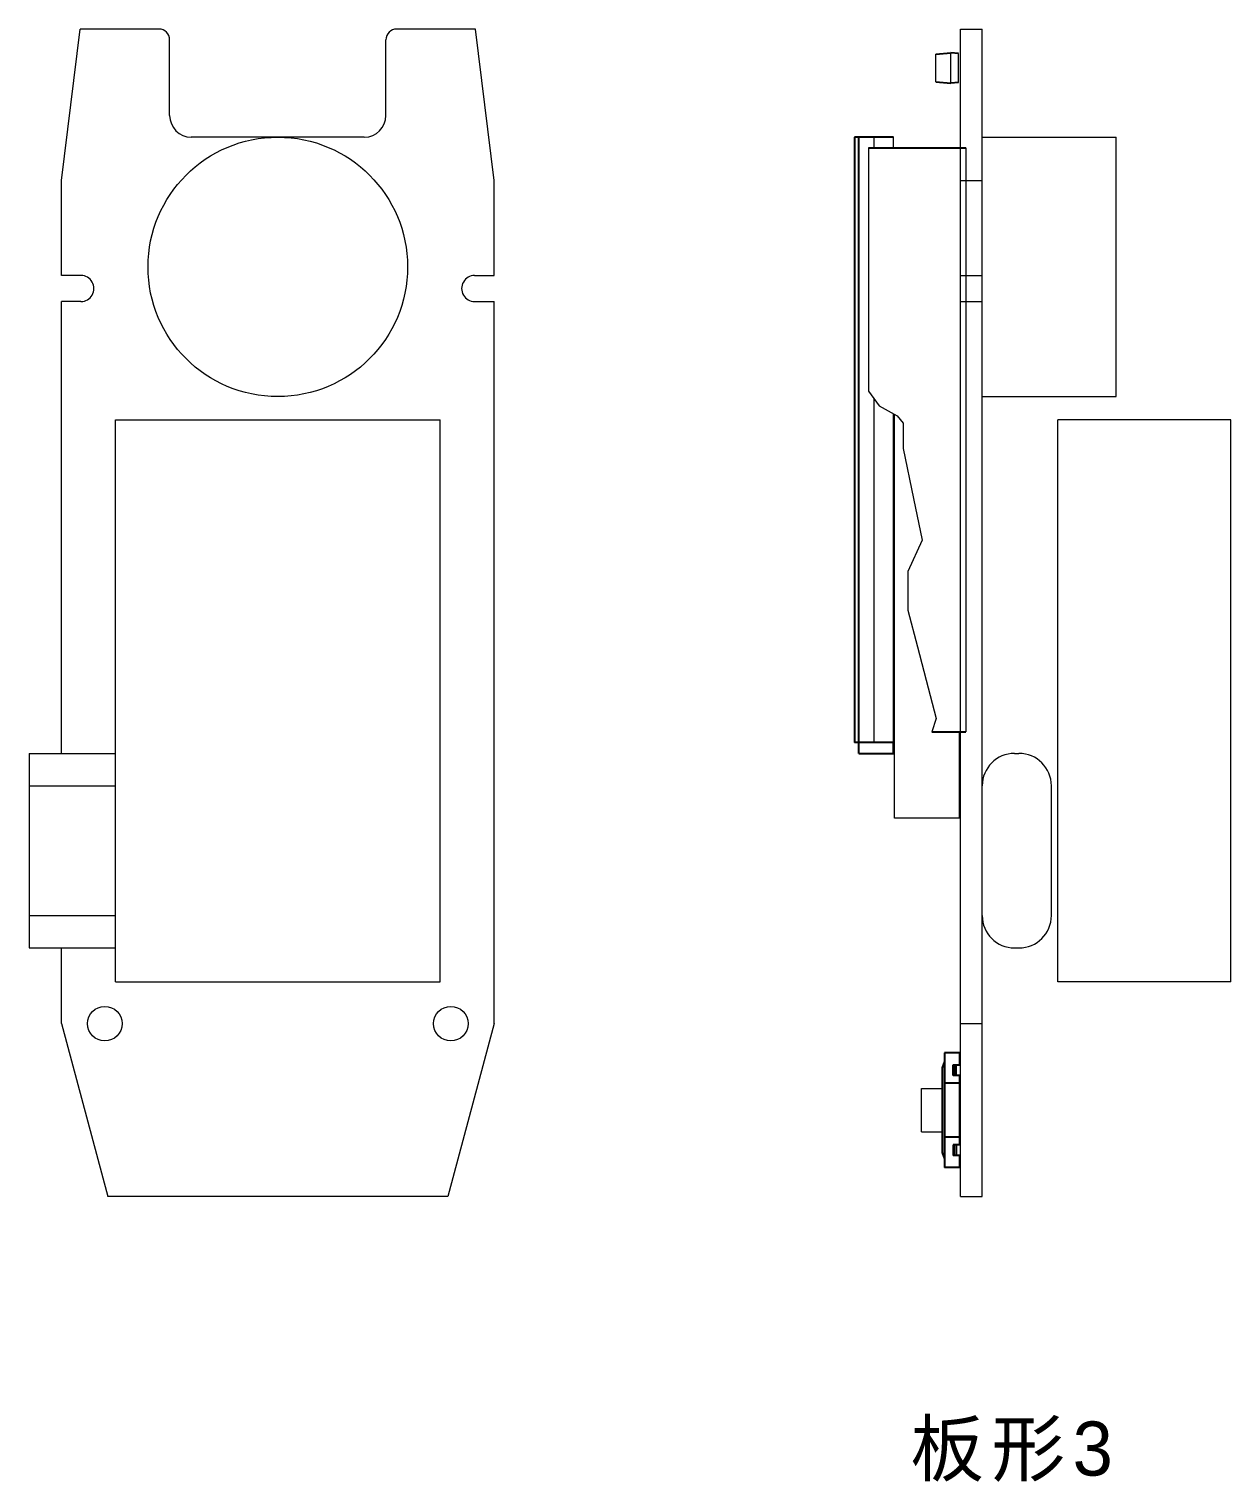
# Model space of a CAD drawing. Header units: millimetres. Extents: x -13 to 383, y -156 to 81.
# Drawn here: x 118.5 to 174.1, y -156.2 to -89 of the extents above; entities that cross this region are included whole.
import ezdxf

# ---------------------------------------------------------------- set-up
doc = ezdxf.new("R2010")
doc.units = ezdxf.units.MM
doc.header["$LTSCALE"] = 0.5
doc.linetypes.add('虚线', pattern=[2, 1, -1])
doc.layers.get('0').update_dxf_attribs({"lineweight": 18})
doc.layers.add('尺寸线层', color=3, linetype='Continuous', lineweight=18)
doc.styles.add('标准', font='', dxfattribs={"width": 0.667})
doc.styles.get('标准').set_extended_font_data('宋体')

# ---------------------------------------------------------------- blocks, each defined once
blk = doc.blocks.new('*X25')
at = {"color": 8, "linetype": 'Continuous', "ltscale": 0.5}
for p, q in [((-12.312, -29.333), (-12.312, -3.333)), ((-12.312, -3.333), (-4.312, -3.333)), ((-4.312, -29.333), (-4.312, -3.333)), ((-12.312, -29.333), (-4.312, -29.333))]:
    blk.add_line(p, q, dxfattribs=at)
blk = doc.blocks.new('*X30')
at = {"color": 8, "linetype": 'Continuous', "ltscale": 0.5}
for p, q in [((-8.361, -22.691), (-8.361, 3.309)), ((-8.361, 3.309), (6.639, 3.309)), ((6.639, -22.691), (6.639, 3.309)), ((-8.361, -22.691), (6.639, -22.691))]:
    blk.add_line(p, q, dxfattribs=at)
blk = doc.blocks.new('*X33')
at = {"color": 8}
for p, q in [((17.413, 20.127), (23.613, 20.127)), ((17.413, 8.127), (23.613, 8.127))]:
    blk.add_line(p, q, dxfattribs=at)
at = {"color": 8, "linetype": 'Continuous'}
blk.add_line((23.613, 8.127), (23.613, 20.127), dxfattribs=at)
blk = doc.blocks.new('*X32')
at = {"color": 8, "linetype": 'Continuous', "ltscale": 0.5}
blk.add_blockref('*X33', (-31.675, -13.532), dxfattribs=at)
blk = doc.blocks.new('*X35')
at = {"color": 9, "linetype": 'Continuous', "lineweight": 25}
for p, q in [((-9.649, 0.325), (-8.949, 0.386)), ((-8.599, 0.355), (-8.949, 0.386)), ((-9.649, -0.953), (-8.949, -1.014)), ((-8.599, -0.984), (-8.949, -1.014))]:
    blk.add_line(p, q, dxfattribs=at)
at = {"color": 9, "linetype": 'Continuous'}
for p, q in [((-9.649, -0.953), (-9.649, 0.325)), ((-8.949, -1.014), (-8.949, 0.386)), ((-8.599, -0.984), (-8.599, 0.355))]:
    blk.add_line(p, q, dxfattribs=at)
blk = doc.blocks.new('*X34')
at = {"color": 8, "linetype": 'Continuous', "ltscale": 0.5}
blk.add_blockref('*X35', (-1.073, -0.342), dxfattribs=at)
blk = doc.blocks.new('*X37')
at = {"color": 3, "linetype": 'Continuous'}
blk.add_line((-5.858, 54.947), (-4.858, 54.947), dxfattribs=at)
at = {"color": 3}
for p, q in [((-5.858, 0.947), (-5.858, 54.947)), ((-4.858, 0.947), (-4.858, 54.947))]:
    blk.add_line(p, q, dxfattribs=at)
at = {"color": 3, "linetype": 'Continuous', "ltscale": 0.5}
for p, q in [((-5.858, 47.947), (-4.858, 47.947)), ((-5.858, 43.547), (-4.858, 43.547)), ((-5.858, 42.347), (-4.858, 42.347)), ((-5.858, 8.951), (-4.858, 8.951)), ((-5.858, 0.947), (-4.858, 0.947))]:
    blk.add_line(p, q, dxfattribs=at)
blk = doc.blocks.new('*X36')
at = {"color": 3, "linetype": 'Continuous', "ltscale": 0.5}
blk.add_blockref('*X37', (-2.374, -6.198), dxfattribs=at)
blk = doc.blocks.new('*X18')
at = {"color": 4, "linetype": 'Continuous', "lineweight": 25}
for p, q in [((-1.013, 28.176), (-2.813, 28.176)), ((-2.813, 28.176), (-2.813, 0.176)), ((-2.613, 0.176), (-2.613, 28.176)), ((-1.013, 0.176), (-2.813, 0.176)), ((-2.613, -0.324), (-2.613, 0.176)), ((-1.013, -0.324), (-1.013, 0.176)), ((-2.613, -0.324), (-1.013, -0.324))]:
    blk.add_line(p, q, dxfattribs=at)
at = {"color": 4, "linetype": 'Continuous', "ltscale": 0.5}
for p, q in [((-1.913, 27.676), (-1.913, 28.176)), ((-1.013, 27.676), (-1.013, 28.176)), ((-1.913, 0.176), (-1.913, 16.077)), ((-1.013, 0.176), (-1.013, 15.376))]:
    blk.add_line(p, q, dxfattribs=at)
blk = doc.blocks.new('*X19')
at = {"color": 8, "linetype": 'Continuous', "ltscale": 0.5}
for p, q in [((-2.508, -1.171), (-2.508, -12.418)), ((1.992, -1.171), (1.992, -28.171)), ((-2.508, -12.418), (-2.02, -13.104)), ((-2.02, -13.104), (-1.188, -13.564)), ((-1.188, -13.564), (-0.911, -13.906)), ((-0.911, -13.906), (-0.911, -15.063)), ((-0.911, -15.063), (-0.434, -17.382)), ((-0.434, -17.382), (-0.037, -19.313)), ((-0.037, -19.313), (-0.691, -20.756)), ((-0.691, -20.756), (-0.691, -22.553)), ((-0.691, -22.553), (-0.251, -24.24)), ((-0.251, -24.24), (0.246, -26.144)), ((0.246, -26.144), (0.615, -27.561)), ((0.615, -27.561), (0.41, -28.171))]:
    blk.add_line(p, q, dxfattribs=at)
at = {"color": 8, "linetype": 'Continuous', "lineweight": 25}
for p, q in [((-2.508, -1.171), (1.992, -1.171)), ((0.41, -28.171), (1.992, -28.171))]:
    blk.add_line(p, q, dxfattribs=at)
blk = doc.blocks.new('*X20')
at = {"color": 0, "linetype": 'Continuous', "ltscale": 0.5}
for p, q in [((-2.074, -1.099), (-2.074, 17.574)), ((0.926, -1.099), (0.926, 2.901)), ((0.926, -1.099), (-2.074, -1.099))]:
    blk.add_line(p, q, dxfattribs=at)
blk = doc.blocks.new('*X24')
at = {"color": 8, "linetype": 'Continuous', "ltscale": 0.5}
for p, q in [((-8.293, 2.47), (-8.093, 2.47)), ((-9.793, -5.03), (-9.793, 0.97)), ((-6.593, -5.03), (-6.593, 0.97)), ((-8.293, -6.53), (-8.093, -6.53))]:
    blk.add_line(p, q, dxfattribs=at)
for centre, start, end in [((-8.293, 0.97), 90, 180), ((-8.093, 0.97), 0, 90), ((-8.293, -5.03), 180, 270), ((-8.093, -5.03), 270, 360)]:
    blk.add_arc(centre, 1.5, start, end, dxfattribs=at)

msp = doc.modelspace()

# ---------------------------------------------------------------- linework, layer by layer
at = {"color": 3, "linetype": 'Continuous', "ltscale": 0.5}
for p, q in [((120, -96), (120.859, -89)), ((140, -96), (139.141, -89)), ((120.9, -100.4), (120, -100.4)), ((139.1, -100.4), (140, -100.4)), ((120.9, -101.6), (120, -101.6)), ((139.1, -101.6), (140, -101.6)), ((120, -135), (122.144, -143)), ((140, -135), (137.856, -143)), ((137.856, -143), (122.144, -143))]:
    msp.add_line(p, q, dxfattribs=at)
at = {"color": 3, "linetype": 'Continuous'}
for p, q in [((124.5, -89), (120.859, -89)), ((139.141, -89), (135.5, -89)), ((125, -93), (125, -89.5)), ((135, -93), (135, -89.5)), ((134, -94), (126, -94)), ((120, -100.4), (120, -96)), ((140, -100.4), (140, -96)), ((120, -122.5), (120, -101.6)), ((140, -135), (140, -101.6)), ((120, -135), (120, -131.5))]:
    msp.add_line(p, q, dxfattribs=at)
at = {"color": 8, "linetype": 'Continuous', "ltscale": 0.5}
for p, q in [((118.5, -122.5), (118.5, -131.5)), ((118.5, -122.5), (122.5, -122.5)), ((118.5, -124), (122.5, -124)), ((118.5, -130), (122.5, -130)), ((118.5, -131.5), (122.5, -131.5))]:
    msp.add_line(p, q, dxfattribs=at)
at = {"color": 136, "linetype": 'Continuous', "lineweight": 25}
for p, q in [((161.517, -136.35), (160.817, -136.35)), ((160.817, -136.35), (160.817, -137.747)), ((161.517, -136.35), (161.517, -136.9)), ((160.817, -136.75), (160.717, -137.041)), ((160.717, -137.041), (160.717, -140.959)), ((161.217, -137.4), (161.217, -136.9)), ((161.217, -136.9), (161.275, -136.9)), ((161.275, -137.4), (161.275, -136.9)), ((161.275, -136.9), (161.367, -136.9)), ((161.367, -136.9), (161.567, -136.9)), ((161.367, -137.4), (161.367, -136.9)), ((161.517, -137.747), (160.817, -137.747)), ((160.817, -137.747), (160.817, -140.253)), ((161.275, -137.4), (161.217, -137.4)), ((161.367, -137.4), (161.275, -137.4)), ((161.567, -137.4), (161.367, -137.4)), ((161.517, -137.4), (161.517, -137.747)), ((161.517, -137.747), (161.517, -140.253)), ((161.517, -140.253), (160.817, -140.253)), ((160.817, -140.253), (160.817, -141.65)), ((161.517, -140.253), (161.517, -140.6)), ((160.717, -140.959), (160.817, -141.25)), ((161.217, -140.6), (161.217, -141.1)), ((161.275, -140.6), (161.217, -140.6)), ((161.275, -141.1), (161.217, -141.1)), ((161.275, -141.1), (161.275, -140.6)), ((161.367, -140.6), (161.275, -140.6)), ((161.367, -141.1), (161.275, -141.1)), ((161.367, -140.6), (161.367, -141.1)), ((161.567, -140.6), (161.367, -140.6)), ((161.567, -141.1), (161.367, -141.1)), ((161.517, -141.1), (161.517, -141.65)), ((161.517, -141.65), (160.817, -141.65))]:
    msp.add_line(p, q, dxfattribs=at)
at = {"color": 2, "linetype": 'Continuous'}
for p, q in [((159.767, -138), (160.717, -138)), ((159.767, -140), (159.767, -138)), ((159.767, -140), (160.717, -140))]:
    msp.add_line(p, q, dxfattribs=at)
at = {"color": 8, "linetype": 'Continuous'}
msp.add_circle((130, -100), 6, dxfattribs=at)
at = {"color": 3, "linetype": 'Continuous', "ltscale": 0.5}
for centre in [(122, -135), (138, -135)]:
    msp.add_circle(centre, 0.8, dxfattribs=at)
at = {"color": 3, "linetype": 'Continuous'}
for centre, radius, start, end in [((124.5, -89.5), 0.5, 0, 90), ((135.5, -89.5), 0.5, 90, 180), ((126, -93), 1, 180, 270), ((134, -93), 1, 270, 360)]:
    msp.add_arc(centre, radius, start, end, dxfattribs=at)
at = {"color": 3, "linetype": 'Continuous', "ltscale": 0.5}
for centre, start, end in [((120.9, -101), 269.999, 90), ((139.1, -101), 90, 270.001)]:
    msp.add_arc(centre, 0.6, start, end, dxfattribs=at)

# ---------------------------------------------------------------- block references
for name, p in [('*X36', (169.799, -137.749)), ('*X24', (172.359, -124.97))]:
    msp.add_blockref(name, p, dxfattribs=at)
at = {"color": 8, "linetype": 'Continuous', "ltscale": 0.5}
for name, p in [('*X34', (171.14, -90.143)), ('*X18', (159.48, -122.176)), ('*X32', (176.828, -100.595)), ('*X19', (159.824, -93.329)), ('*X20', (160.59, -124.401)), ('*X30', (130.861, -110.381))]:
    msp.add_blockref(name, p, dxfattribs=at)
at = {"color": 3, "linetype": 'Continuous', "ltscale": 0.5, "xscale": -0.9999999999999999, "rotation": 360}
msp.add_blockref('*X25', (161.754, -103.739), dxfattribs=at)

# ---------------------------------------------------------------- texts
at = {"layer": '尺寸线层', "color": 0, "linetype": '虚线', "ltscale": 0.5, "insert": (159.246, -153.402), "char_height": 2.5, "width": 223.06329, "attachment_point": 1, "line_spacing_factor": 1.15057, "style": '标准'}
msp.add_mtext('\\T1.1;{\\fdengxian|b0|i0|c134|p2;\\W1;板形3}', dxfattribs=at)

doc.saveas('drawing.dxf')
